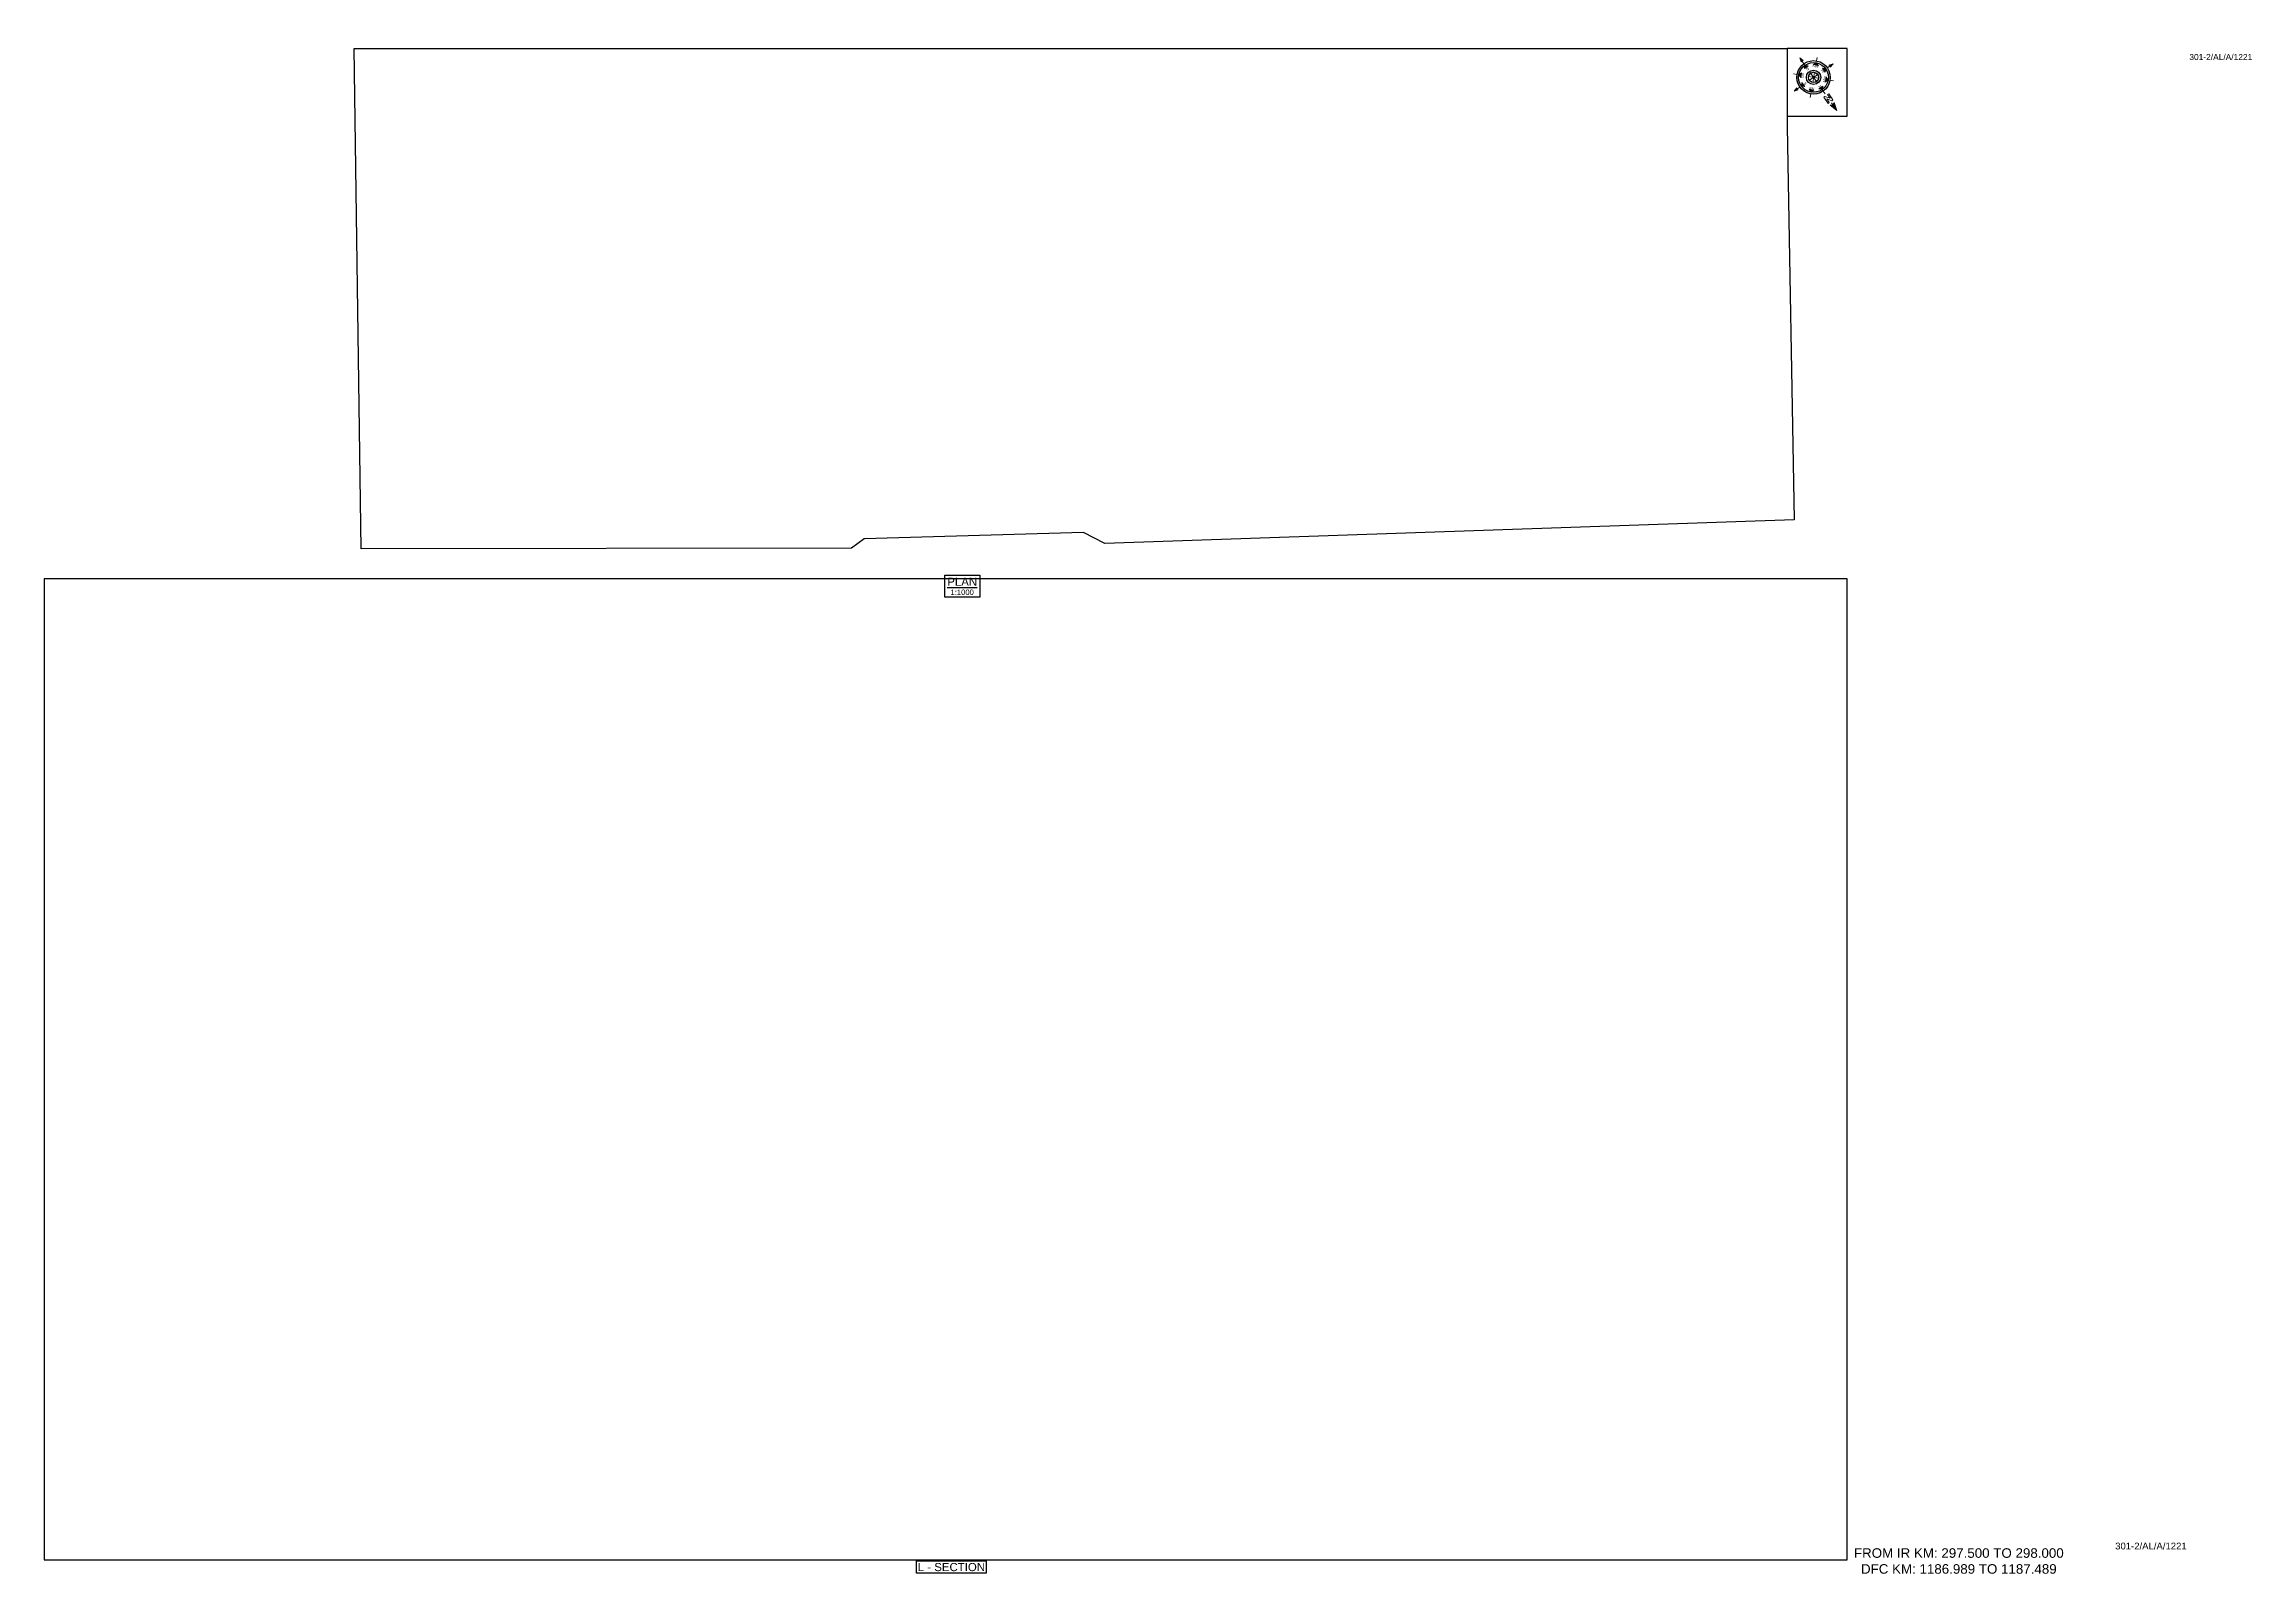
# Paper-space layout '1221' of a CAD drawing. Header units: metres. Extents: x 15 to 824, y 20 to 581.
import ezdxf
from ezdxf.enums import TextEntityAlignment as Align

# ---------------------------------------------------------------- set-up
doc = ezdxf.new("R2010")
doc.units = ezdxf.units.M
doc.header["$MEASUREMENT"] = 0
doc.layers.get('Defpoints').update_dxf_attribs({"color": 5})
doc.layers.add('title', color=7, linetype='Continuous')
doc.styles.get("Standard").update_dxf_attribs({"font": 'arial.ttf'})
doc.styles.add('Style-Arial', font='arial.ttf')

# ---------------------------------------------------------------- blocks, each defined once
blk = doc.blocks.new('N')
for points in [[(0, 8.41), (-0.49, 6.68), (0, 6.93)], [(0.49, 6.68), (0, 6.93), (0, 8.41)], [(-4.93, 0), (-4.07, 0.25), (-4.19, 0)], [(-4.07, -0.25), (-4.19, 0), (-4.93, 0)], [(-3.08, 0), (-2.59, 0.49), (-2.59, -0.49)], [(-2.18, 2.18), (-1.48, 2.18), (-2.18, 1.48)], [(0, 3.08), (0.49, 2.59), (-0.49, 2.59)], [(2.18, 2.18), (2.18, 1.48), (1.48, 2.18)], [(3.08, 0), (2.59, -0.49), (2.59, 0.49)], [(4.07, 0.25), (4.19, 0), (4.93, 0)], [(4.93, 0), (4.07, -0.25), (4.19, 0)], [(-2.18, -2.18), (-2.18, -1.48), (-1.48, -2.18)], [(0, -3.08), (-0.49, -2.59), (0.49, -2.59)], [(0, -4.93), (-0.25, -4.07), (0, -4.19)], [(0.25, -4.07), (0, -4.19), (0, -4.93)], [(2.18, -2.18), (1.48, -2.18), (2.18, -1.48)]]:
    blk.add_hatch(color=7).paths.add_polyline_path(points, flags=0)
h = blk.add_hatch(color=7)
h.paths.add_polyline_path([(0, -3.08), (0, -3.46, 1), (0, 3.46), (0, 3.08, -1)])
h.paths.add_polyline_path([(0, 1.05), (0, 1.48, 1), (0, -1.48), (0, -1.05, -1)])
at = {"color": 7, "linetype": 'ByBlock', "lineweight": 13}
for p, q in [((-0.61, 4.57), (-0.61, 6.12)), ((-0.61, 6.12), (-0.3, 6.12)), ((-0.3, 6.12), (0.32, 5.19)), ((0.32, 4.57), (-0.3, 5.5)), ((-0.3, 5.5), (-0.3, 4.57)), ((0.32, 5.19), (0.32, 6.12)), ((0.32, 6.12), (0.64, 6.12)), ((0.64, 6.12), (0.64, 4.57))]:
    blk.add_line(p, q, dxfattribs=at)
at = {"color": 7, "lineweight": 13}
for p, q in [((0, 6.41), (0, 7.28)), ((-3.46, 0), (-4.19, 0)), ((-2.45, 2.45), (-2.97, 2.97)), ((1.05, 0), (-1.05, 0)), ((-1.05, 0), (1.05, 0)), ((-0.74, 0.74), (0.74, -0.74)), ((0.74, 0.74), (-0.74, -0.74)), ((0.74, -0.74), (-0.74, 0.74)), ((-0.74, -0.74), (0.74, 0.74)), ((0, 3.46), (0, 4.19)), ((0, 3.46), (0, 3.08)), ((0, 1.05), (0, 1.48)), ((0, 1.05), (0, -1.05)), ((0, -1.05), (0, 1.05)), ((2.45, 2.45), (2.97, 2.97)), ((3.46, 0), (4.19, 0)), ((-2.45, -2.45), (-2.97, -2.97)), ((0, -1.05), (0, -1.48)), ((0, -3.46), (0, -3.08)), ((0, -3.46), (0, -4.19)), ((2.45, -2.45), (2.97, -2.97))]:
    blk.add_line(p, q, dxfattribs=at)
for points in [[(0, 8.41), (-0.49, 6.68), (0, 6.93), (0, 6.93)], [(0.49, 6.68), (0, 6.93), (0, 8.41), (0, 8.41)], [(-4.93, 0), (-4.07, 0.25), (-4.19, 0), (-4.19, 0)], [(-4.07, -0.25), (-4.19, 0), (-4.93, 0), (-4.93, 0)], [(-3.08, 0), (-2.59, 0.49), (-2.59, -0.49), (-2.59, -0.49)], [(-2.18, 2.18), (-1.48, 2.18), (-2.18, 1.48), (-2.18, 1.48)], [(0, 3.08), (0.49, 2.59), (-0.49, 2.59), (-0.49, 2.59)], [(2.18, 2.18), (2.18, 1.48), (1.48, 2.18), (1.48, 2.18)], [(3.08, 0), (2.59, -0.49), (2.59, 0.49), (2.59, 0.49)], [(4.07, 0.25), (4.19, 0), (4.93, 0), (4.93, 0)], [(4.93, 0), (4.07, -0.25), (4.19, 0), (4.19, 0)], [(-2.18, -2.18), (-2.18, -1.48), (-1.48, -2.18), (-1.48, -2.18)], [(0, -3.08), (-0.49, -2.59), (0.49, -2.59), (0.49, -2.59)], [(0, -4.93), (-0.25, -4.07), (0, -4.19), (0, -4.19)], [(0.25, -4.07), (0, -4.19), (0, -4.93), (0, -4.93)], [(2.18, -2.18), (1.48, -2.18), (2.18, -1.48), (2.18, -1.48)]]:
    blk.add_lwpolyline(points, close=True, dxfattribs=at)
at = {"color": 7, "linetype": 'ByBlock', "lineweight": 13}
for points in [[(-0.3, 4.57), (-0.61, 4.57)], [(0.32, 4.57), (0.64, 4.57)]]:
    blk.add_lwpolyline(points, dxfattribs=at)
at = {"color": 7}
for radius in [3.46, 3.08, 1.48, 1.05]:
    blk.add_circle((0, 0), radius, dxfattribs=at)
for s, rotation, p in [('W', 90, (-2.1, 0)), ('NW', 45, (-1.48, 1.48)), ('NE', 315, (1.48, 1.48)), ('E', 270, (1.97, 0)), ('SW', 135, (-1.48, -1.48)), ('SE', 225, (1.48, -1.48))]:
    blk.add_text(s, height=0.6, rotation=rotation, dxfattribs=at).set_placement(p, align=Align.CENTER)
for s, p in [('N', (0, 2.1)), ('S', (0, -2.47))]:
    blk.add_text(s, height=0.6, dxfattribs=at).set_placement(p, align=Align.CENTER)

psp = doc.layouts.new('1221')

# ---------------------------------------------------------------- linework, layer by layer
for points in [[(676, 579), (653.96, 579), (653.96, 554.19), (676, 554.19)], [(334.78, 20), (334.78, 24.6), (360.31, 24.6), (360.31, 20)]]:
    psp.add_lwpolyline(points, close=True)
at = {"layer": 'Defpoints'}
for points in [[(128.67, 579), (643.01, 579), (653.96, 579), (653.96, 550.41), (656.54, 406.24), (403.82, 397.48), (396, 401.56), (315.6, 399.28), (310.95, 395.83), (131.22, 395.58)], [(14.99, 25), (676, 25), (676, 384.56), (15.01, 384.56)]]:
    psp.add_lwpolyline(points, close=True, dxfattribs=at)
at = {"layer": 'title', "color": 7, "linetype": 'Continuous', "lineweight": -3}
psp.add_lwpolyline([(345.14, 385.95), (358.03, 385.95), (358.03, 377.8), (345.14, 377.8)], close=True, dxfattribs=at)

# ---------------------------------------------------------------- block references
at = {"xscale": 1.771541522973351, "yscale": 1.771541522973351, "zscale": 1.771541522973351, "rotation": 215.1222936235771}
psp.add_blockref('N', (663.62, 568.39), dxfattribs=at)

# ---------------------------------------------------------------- texts
at = {"style": 'Style-Arial'}
for height, p in [(2.2, (801.38, 574.76)), (2.5, (774.19, 28.76))]:
    psp.add_text('301-2/AL/A/1221', height=height, dxfattribs=at).set_placement(p)
at = {"insert": (674.74, 29.19), "char_height": 3.5, "attachment_point": 1, "style": 'Style-Arial'}
psp.add_mtext_dynamic_manual_height_columns('\\pxqc;FROM IR KM: 297.500 TO 298.000 {\\C1;DFC KM: 1186.989 TO 1187.489 }', width=84.2726, gutter_width=17.5, heights=[0], dxfattribs=at)
at = {"layer": 'title', "color": 7, "linetype": 'Continuous', "lineweight": -3, "style": 'Style-Arial'}
for s, height, p in [('%%UPLAN', 3, (351.53, 383.51)), ('1:1000', 2, (351.53, 379.65))]:
    psp.add_text(s, height=height, dxfattribs=at).set_placement(p, align=Align.MIDDLE)
at = {"layer": 'title', "style": 'Style-Arial'}
psp.add_text('L - SECTION', height=3, rotation=0.00006, dxfattribs=at).set_placement((347.57, 22.3), align=Align.MIDDLE_CENTER)

# ---------------------------------------------------------------- viewports
at = {"layer": 'Defpoints', "view_twist_angle": 217.50998762}
vp = psp.add_viewport(center=(392.61, 487.29), size=(527.87, 183.419), view_center_point=(1544229.29, -3073685.32), view_height=183.4191, status=3, dxfattribs=at)
vp.dxf.flags = 0x10000  # cut along an outline
vp.dxf.clipping_boundary_handle = psp.add_lwpolyline([(128.67, 579), (643.01, 579), (653.96, 579), (653.96, 550.41), (656.54, 406.24), (403.82, 397.48), (396, 401.56), (315.6, 399.28), (310.95, 395.83), (131.22, 395.58)], format="xyb", close=True, dxfattribs={"invisible": 1}).dxf.handle
at = {"layer": 'Defpoints'}
vp = psp.add_viewport(center=(345.5, 204.78), size=(661.01, 359.5575), view_center_point=(-795.61, -12056.22), view_height=359.5575, dxfattribs=at)
vp.dxf.flags = 0x10000  # cut along an outline
vp.dxf.clipping_boundary_handle = psp.add_lwpolyline([(14.99, 25), (676, 25), (676, 384.56), (15.01, 384.56)], format="xyb", close=True, dxfattribs={"invisible": 1}).dxf.handle

doc.saveas('drawing.dxf')
